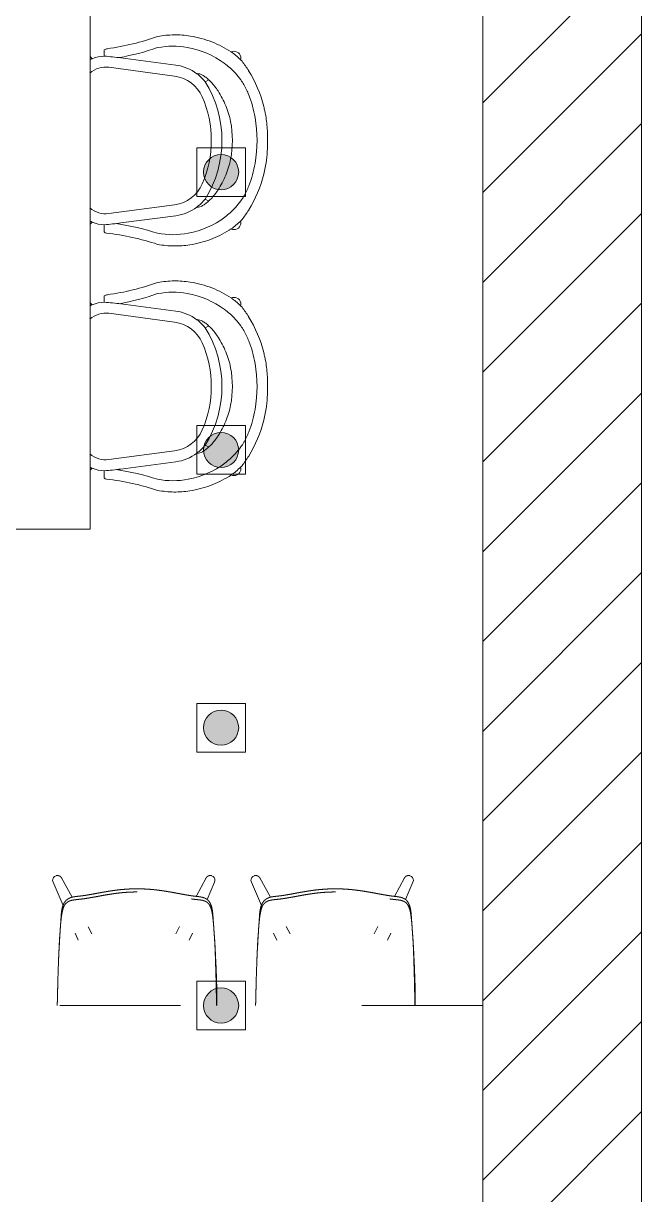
# Model space of a CAD drawing. Header units: millimetres. Extents: x 1680 to 166026, y 35966 to 91121.
# Drawn here: x 130792 to 132350, y 48189 to 51140 of the extents above; entities that cross this region are included whole.
import ezdxf

# ---------------------------------------------------------------- set-up
doc = ezdxf.new("R2010")
doc.units = ezdxf.units.MM
doc.linetypes.add('IMPORT-ACAD_ISO03W100', pattern=[762, 304.8, -457.2])
for name, color, linetype, lineweight in [('A-GENM', 13, 'Continuous', 18), ('G-IMPT', 8, 'Continuous', 18), ('I-Furn', 252, 'Continuous', 13)]:
    doc.layers.add(name, color=color, linetype=linetype, lineweight=lineweight)

# ---------------------------------------------------------------- blocks, each defined once
blk = doc.blocks.new('plan')
at = {"color": 252, "lineweight": 20, "true_color": 0x939598}
for p, q in [((503332.1, -213712.2), (503332.1, -192512.2)), ((502932.1, -202172.2), (502932.1, -213312.2))]:
    blk.add_line(p, q, dxfattribs=at)
at = {"color": 252, "linetype": 'Continuous', "lineweight": 20, "true_color": 0x939598}
for p, q in [((502932.1, -208017.5), (503332.1, -207617.5)), ((502932.1, -208243.7), (503332.1, -207843.7)), ((502932.1, -208470), (503332.1, -208070)), ((502932.1, -208696.3), (503332.1, -208296.3)), ((502932.1, -208922.5), (503332.1, -208522.5)), ((502932.1, -209148.8), (503332.1, -208748.8)), ((502932.1, -209375.1), (503332.1, -208975.1)), ((502932.1, -209601.4), (503332.1, -209201.4)), ((502932.1, -209827.6), (503332.1, -209427.6)), ((502932.1, -210053.9), (503332.1, -209653.9)), ((502932.1, -210280.2), (503332.1, -209880.2)), ((502932.1, -210506.5), (503332.1, -210106.5)), ((502932.1, -210732.7), (503332.1, -210332.7)), ((502932.1, -210959), (503332.1, -210559))]:
    blk.add_line(p, q, dxfattribs=at)
at = {"layer": 'A-GENM', "color": 252, "linetype": 'IMPORT-ACAD_ISO03W100', "lineweight": 20, "true_color": 0x939598}
for p, q in [((501847.8, -209973.4), (501847.4, -209977.5)), ((501849.6, -209969.7), (501847.8, -209973.4)), ((501852.5, -209966.7), (501849.6, -209969.7)), ((501856.2, -209965), (501852.5, -209966.7)), ((502251.8, -209966.7), (502248, -209965)), ((502254.7, -209969.7), (502251.8, -209966.7)), ((502256.4, -209973.4), (502254.7, -209969.7)), ((502256.8, -209977.5), (502256.4, -209973.4)), ((502347.8, -209973.4), (502347.4, -209977.5)), ((502349.6, -209969.7), (502347.8, -209973.4)), ((502352.5, -209966.7), (502349.6, -209969.7)), ((502356.2, -209965), (502352.5, -209966.7)), ((502751.8, -209966.7), (502748, -209965)), ((502754.7, -209969.7), (502751.8, -209966.7)), ((502756.4, -209973.4), (502754.7, -209969.7)), ((502756.8, -209977.5), (502756.4, -209973.4)), ((501847.4, -209977.5), (501848.5, -209981.5)), ((502255.8, -209981.5), (502256.8, -209977.5)), ((502347.4, -209977.5), (502348.5, -209981.5)), ((502755.8, -209981.5), (502756.8, -209977.5)), ((502932.1, -210292.2), (500632.1, -210292.2))]:
    blk.add_line(p, q, dxfattribs=at)
for points, knots in [([(501856.2, -209965), (501857.6, -209964.6), (501859.7, -209964.4), (501862.4, -209964.9), (501864.4, -209965.6), (501866.2, -209966.6), (501867.8, -209967.9), (501869.2, -209969.5), (501869.9, -209970.7), (501870.1, -209971.4)], [0, 0, 0, 0, 0.1111111, 0.1666667, 0.2222222, 0.2777778, 0.3333333, 0.3888889, 0.4444444, 0.4444444, 0.4444444, 0.4444444]), ([(502234.1, -209971.4), (502234.4, -209970.7), (502235.1, -209969.5), (502236.4, -209967.9), (502238.1, -209966.6), (502239.9, -209965.6), (502241.8, -209964.9), (502244.6, -209964.4), (502246.7, -209964.6), (502248, -209965)], [0.5555556, 0.5555556, 0.5555556, 0.5555556, 0.6111111, 0.6666667, 0.7222222, 0.7777778, 0.8333333, 0.8888889, 1, 1, 1, 1]), ([(502356.2, -209965), (502357.6, -209964.6), (502359.7, -209964.4), (502362.4, -209964.9), (502364.4, -209965.6), (502366.2, -209966.6), (502367.8, -209967.9), (502369.2, -209969.5), (502369.9, -209970.7), (502370.1, -209971.4)], [0, 0, 0, 0, 0.1111111, 0.1666667, 0.2222222, 0.2777778, 0.3333333, 0.3888889, 0.4444444, 0.4444444, 0.4444444, 0.4444444]), ([(502734.1, -209971.4), (502734.4, -209970.7), (502735.1, -209969.5), (502736.4, -209967.9), (502738.1, -209966.6), (502739.9, -209965.6), (502741.8, -209964.9), (502744.6, -209964.4), (502746.7, -209964.6), (502748, -209965)], [0.5555556, 0.5555556, 0.5555556, 0.5555556, 0.6111111, 0.6666667, 0.7222222, 0.7777778, 0.8333333, 0.8888889, 1, 1, 1, 1]), ([(501867, -210097.3), (501867, -210096.9), (501867.2, -210094.4), (501867.5, -210089.8), (501867.9, -210083.4), (501868.3, -210077.4), (501868.7, -210071.4), (501869, -210065), (501869.6, -210058.6), (501870.4, -210052.4), (501871.5, -210047), (501872.8, -210042.1), (501874.4, -210038), (501876.1, -210034.4), (501877.9, -210031.5), (501879.8, -210029.2), (501881.7, -210027.2), (501883.3, -210025.8), (501884.5, -210024.8), (501885.7, -210023.9), (501887.3, -210022.9), (501888.8, -210022.1), (501890, -210021.5), (501891, -210021.1), (501892, -210020.7), (501893.3, -210020.2), (501894.9, -210019.7), (501897, -210019.1), (501899.2, -210018.6), (501901.6, -210018.2), (501904.1, -210017.8), (501906.4, -210017.5), (501908.3, -210017.3), (501909.8, -210017.1), (501911.3, -210017), (501913.4, -210016.7), (501916.1, -210016.4), (501919.6, -210016), (501923.3, -210015.6), (501927.4, -210015), (501931.7, -210014.3), (501936.3, -210013.5), (501940.3, -210012.8), (501943.6, -210012.3), (501947, -210011.7), (501951.5, -210010.9), (501956.1, -210010), (501959.8, -210009.3), (501962.6, -210008.8), (501965.4, -210008.3), (501969.2, -210007.6), (501974.1, -210006.7), (501979, -210005.8), (501983, -210005.2), (501986, -210004.7), (501989, -210004.2), (501993.1, -210003.5), (501998.1, -210002.8), (502004.3, -210001.9), (502010.5, -210001.1), (502016.7, -210000.4), (502025, -209999.6), (502035.4, -209998.8), (502047.9, -209998.2), (502056.2, -209998.1), (502060.4, -209998.1)], [0.5819017, 0.5819017, 0.5819017, 0.5819017, 0.5833333, 0.5909091, 0.5984848, 0.6060606, 0.6136364, 0.6212121, 0.6287879, 0.6363636, 0.6439394, 0.6515152, 0.6590909, 0.6666667, 0.6742424, 0.6818182, 0.6893939, 0.6969697, 0.7007576, 0.7045455, 0.7121212, 0.719697, 0.7234848, 0.7272727, 0.7310606, 0.7348485, 0.7424242, 0.75, 0.7575758, 0.7651515, 0.7727273, 0.780303, 0.7840909, 0.7878788, 0.7916667, 0.7954545, 0.8030303, 0.8106061, 0.8181818, 0.8257576, 0.8333333, 0.8409091, 0.8484848, 0.8522727, 0.8560606, 0.8636364, 0.8712121, 0.875, 0.8787879, 0.8825758, 0.8863636, 0.8939394, 0.9015152, 0.905303, 0.9090909, 0.9128788, 0.9166667, 0.9242424, 0.9318182, 0.9393939, 0.9469697, 0.9545455, 0.969697, 0.9848485, 1, 1, 1, 1]), ([(502060.4, -209998.1), (502064.9, -209998.1), (502073.7, -209998.3), (502087, -209998.9), (502098.1, -209999.8), (502106.9, -210000.7), (502113.5, -210001.5), (502120.1, -210002.4), (502126.6, -210003.3), (502132, -210004.1), (502136.3, -210004.8), (502139.5, -210005.4), (502142.6, -210005.9), (502146.8, -210006.6), (502152, -210007.6), (502157.1, -210008.5), (502161.1, -210009.3), (502164, -210009.8), (502167, -210010.3), (502170.8, -210011.1), (502175.5, -210011.9), (502181, -210012.9), (502186.1, -210013.8), (502190.8, -210014.6), (502195.2, -210015.3), (502198.7, -210015.8), (502201.3, -210016.2), (502203.8, -210016.5), (502206.7, -210016.9), (502210, -210017.2), (502212.6, -210017.5), (502214.6, -210017.7), (502216, -210017.9), (502217.4, -210018.1), (502219.2, -210018.4), (502221.3, -210018.7), (502223.3, -210019.1), (502224.8, -210019.4), (502226, -210019.7), (502227.1, -210020), (502228.5, -210020.5), (502230.3, -210021.1), (502231.9, -210021.9), (502233.2, -210022.6), (502234.2, -210023.2), (502235.2, -210023.8), (502236.6, -210024.7), (502238.2, -210026), (502240.2, -210027.8), (502242.1, -210030.1), (502244, -210033.1), (502246.4, -210037.9), (502248.7, -210044.2), (502250.2, -210052.1), (502251, -210058.7), (502251.6, -210065.5), (502252.1, -210072.2), (502252.5, -210078.5), (502252.9, -210084.4), (502253.1, -210088.2), (502253.2, -210089.9)], [0, 0, 0, 0, 0.016129, 0.0322581, 0.0483871, 0.0564516, 0.0645161, 0.0725806, 0.0806452, 0.0887097, 0.0927419, 0.0967742, 0.1008065, 0.1048387, 0.1129032, 0.1209677, 0.125, 0.1290323, 0.1330645, 0.1370968, 0.1451613, 0.1532258, 0.1612903, 0.1693548, 0.1774194, 0.1854839, 0.1895161, 0.1935484, 0.2016129, 0.2096774, 0.2177419, 0.2217742, 0.2258065, 0.2298387, 0.233871, 0.2419355, 0.25, 0.2540323, 0.2580645, 0.2620968, 0.266129, 0.2741935, 0.2822581, 0.2862903, 0.2903226, 0.2943548, 0.2983871, 0.3064516, 0.3145161, 0.3225806, 0.3306452, 0.3387097, 0.3548387, 0.3629032, 0.3709677, 0.3790323, 0.3870968, 0.3951613, 0.4032258, 0.4095603, 0.4095603, 0.4095603, 0.4095603]), ([(502367, -210097.3), (502367, -210096.9), (502367.2, -210094.4), (502367.5, -210089.8), (502367.9, -210083.4), (502368.3, -210077.4), (502368.7, -210071.4), (502369, -210065), (502369.6, -210058.6), (502370.4, -210052.4), (502371.5, -210047), (502372.8, -210042.1), (502374.4, -210038), (502376.1, -210034.4), (502377.9, -210031.5), (502379.8, -210029.2), (502381.7, -210027.2), (502383.3, -210025.8), (502384.5, -210024.8), (502385.7, -210023.9), (502387.3, -210022.9), (502388.8, -210022.1), (502390, -210021.5), (502391, -210021.1), (502392, -210020.7), (502393.3, -210020.2), (502394.9, -210019.7), (502397, -210019.1), (502399.2, -210018.6), (502401.6, -210018.2), (502404.1, -210017.8), (502406.4, -210017.5), (502408.3, -210017.3), (502409.8, -210017.1), (502411.3, -210017), (502413.4, -210016.7), (502416.1, -210016.4), (502419.6, -210016), (502423.3, -210015.6), (502427.4, -210015), (502431.7, -210014.3), (502436.3, -210013.5), (502440.3, -210012.8), (502443.6, -210012.3), (502447, -210011.7), (502451.5, -210010.9), (502456.1, -210010), (502459.8, -210009.3), (502462.6, -210008.8), (502465.4, -210008.3), (502469.2, -210007.6), (502474.1, -210006.7), (502479, -210005.8), (502483, -210005.2), (502486, -210004.7), (502489, -210004.2), (502493.1, -210003.5), (502498.1, -210002.8), (502504.3, -210001.9), (502510.5, -210001.1), (502516.7, -210000.4), (502525, -209999.6), (502535.4, -209998.8), (502547.9, -209998.2), (502556.2, -209998.1), (502560.4, -209998.1)], [0.5819017, 0.5819017, 0.5819017, 0.5819017, 0.5833333, 0.5909091, 0.5984848, 0.6060606, 0.6136364, 0.6212121, 0.6287879, 0.6363636, 0.6439394, 0.6515152, 0.6590909, 0.6666667, 0.6742424, 0.6818182, 0.6893939, 0.6969697, 0.7007576, 0.7045455, 0.7121212, 0.719697, 0.7234848, 0.7272727, 0.7310606, 0.7348485, 0.7424242, 0.75, 0.7575758, 0.7651515, 0.7727273, 0.780303, 0.7840909, 0.7878788, 0.7916667, 0.7954545, 0.8030303, 0.8106061, 0.8181818, 0.8257576, 0.8333333, 0.8409091, 0.8484848, 0.8522727, 0.8560606, 0.8636364, 0.8712121, 0.875, 0.8787879, 0.8825758, 0.8863636, 0.8939394, 0.9015152, 0.905303, 0.9090909, 0.9128788, 0.9166667, 0.9242424, 0.9318182, 0.9393939, 0.9469697, 0.9545455, 0.969697, 0.9848485, 1, 1, 1, 1]), ([(502560.4, -209998.1), (502564.9, -209998.1), (502573.7, -209998.3), (502587, -209998.9), (502598.1, -209999.8), (502606.9, -210000.7), (502613.5, -210001.5), (502620.1, -210002.4), (502626.6, -210003.3), (502632, -210004.1), (502636.3, -210004.8), (502639.5, -210005.4), (502642.6, -210005.9), (502646.8, -210006.6), (502652, -210007.6), (502657.1, -210008.5), (502661.1, -210009.3), (502664, -210009.8), (502667, -210010.3), (502670.8, -210011.1), (502675.5, -210011.9), (502681, -210012.9), (502686.1, -210013.8), (502690.8, -210014.6), (502695.2, -210015.3), (502698.7, -210015.8), (502701.3, -210016.2), (502703.8, -210016.5), (502706.7, -210016.9), (502710, -210017.2), (502712.6, -210017.5), (502714.6, -210017.7), (502716, -210017.9), (502717.4, -210018.1), (502719.2, -210018.4), (502721.3, -210018.7), (502723.3, -210019.1), (502724.8, -210019.4), (502726, -210019.7), (502727.1, -210020), (502728.5, -210020.5), (502730.3, -210021.1), (502731.9, -210021.9), (502733.2, -210022.6), (502734.2, -210023.2), (502735.2, -210023.8), (502736.6, -210024.7), (502738.2, -210026), (502740.2, -210027.8), (502742.1, -210030.1), (502744, -210033.1), (502746.4, -210037.9), (502748.7, -210044.2), (502750.2, -210052.1), (502751, -210058.7), (502751.6, -210065.5), (502752.1, -210072.2), (502752.5, -210078.5), (502752.9, -210084.4), (502753.1, -210088.2), (502753.2, -210089.9)], [0, 0, 0, 0, 0.016129, 0.0322581, 0.0483871, 0.0564516, 0.0645161, 0.0725806, 0.0806452, 0.0887097, 0.0927419, 0.0967742, 0.1008065, 0.1048387, 0.1129032, 0.1209677, 0.125, 0.1290323, 0.1330645, 0.1370968, 0.1451613, 0.1532258, 0.1612903, 0.1693548, 0.1774194, 0.1854839, 0.1895161, 0.1935484, 0.2016129, 0.2096774, 0.2177419, 0.2217742, 0.2258065, 0.2298387, 0.233871, 0.2419355, 0.25, 0.2540323, 0.2580645, 0.2620968, 0.266129, 0.2741935, 0.2822581, 0.2862903, 0.2903226, 0.2943548, 0.2983871, 0.3064516, 0.3145161, 0.3225806, 0.3306452, 0.3387097, 0.3548387, 0.3629032, 0.3709677, 0.3790323, 0.3870968, 0.3951613, 0.4032258, 0.4095603, 0.4095603, 0.4095603, 0.4095603]), ([(502060.4, -210006), (502056.3, -210006), (502048, -210006.2), (502035.7, -210006.7), (502025.4, -210007.5), (502017.2, -210008.4), (502012.1, -210008.9), (502008.1, -210009.4), (502004, -210010), (501999, -210010.7), (501994, -210011.5), (501990, -210012.1), (501987, -210012.6), (501984.1, -210013.1), (501980.2, -210013.7), (501975.3, -210014.6), (501970.5, -210015.5), (501967.2, -210016.1), (501965.4, -210016.4), (501963.5, -210016.8), (501961.2, -210017.2), (501957.5, -210017.9), (501953, -210018.7), (501947.7, -210019.6), (501942.7, -210020.5), (501937.9, -210021.4), (501933.2, -210022.1), (501928.8, -210022.8), (501924.6, -210023.4), (501920.7, -210023.9), (501917, -210024.3), (501914.1, -210024.6), (501911.9, -210024.8), (501910.3, -210025), (501908.8, -210025.2), (501906.8, -210025.4), (501904.4, -210025.6), (501902.2, -210025.9), (501900.5, -210026.2), (501899.3, -210026.4), (501898.1, -210026.6), (501896.6, -210026.9), (501894.8, -210027.3), (501893.1, -210027.8), (501891.7, -210028.2), (501890.7, -210028.6), (501889.8, -210029), (501888.5, -210029.5), (501887, -210030.3), (501885.5, -210031.2), (501884.3, -210032.1), (501883.4, -210032.8), (501882.5, -210033.6), (501881.2, -210034.7), (501879.7, -210036.3), (501877.9, -210038.6), (501876.2, -210041.5), (501874.7, -210045.4), (501873.3, -210050), (501872, -210055.2), (501870.9, -210060.6), (501869.9, -210066.3), (501869.1, -210072.5), (501868.5, -210078.8), (501867.8, -210085), (501867.3, -210091.2), (501866.7, -210099.4), (501866.1, -210109.7), (501865.3, -210121.8), (501864.6, -210133.9), (501864.1, -210146.2), (501863.4, -210162.7), (501862.6, -210183.2), (501861.9, -210207.8), (501861.4, -210228.3), (501861, -210244.5), (501860.7, -210256.7), (501860.4, -210266.9), (501860.2, -210275), (501860.1, -210281.2), (501860, -210286.9), (501859.9, -210290.6), (501859.9, -210292.2)], [0, 0, 0, 0, 0.0151515, 0.030303, 0.0454545, 0.0530303, 0.0606061, 0.0643939, 0.0681818, 0.0757576, 0.0833333, 0.0871212, 0.0909091, 0.094697, 0.0984848, 0.1060606, 0.1136364, 0.1174242, 0.1193182, 0.1212121, 0.125, 0.1287879, 0.1363636, 0.1439394, 0.1515152, 0.1590909, 0.1666667, 0.1742424, 0.1818182, 0.1893939, 0.1969697, 0.2045455, 0.2083333, 0.2121212, 0.2159091, 0.219697, 0.2272727, 0.2348485, 0.2386364, 0.2424242, 0.2462121, 0.25, 0.2575758, 0.2651515, 0.2689394, 0.2727273, 0.2765152, 0.280303, 0.2878788, 0.2954545, 0.2992424, 0.3030303, 0.3068182, 0.3106061, 0.3181818, 0.3257576, 0.3333333, 0.3409091, 0.3484848, 0.3560606, 0.3636364, 0.3712121, 0.3787879, 0.3863636, 0.3939394, 0.4015152, 0.4090909, 0.4242424, 0.4393939, 0.4545455, 0.469697, 0.4848485, 0.5151515, 0.5454545, 0.5757576, 0.5909091, 0.6060606, 0.6212121, 0.6287879, 0.6363636, 0.6439394, 0.6496598, 0.6496598, 0.6496598, 0.6496598]), ([(502260.8, -210292.2), (502260.8, -210291.1), (502260.8, -210287.7), (502260.7, -210282.2), (502260.5, -210273.4), (502260.2, -210262.5), (502260, -210249.4), (502259.6, -210232), (502259, -210210.2), (502258.2, -210184), (502257.5, -210162.3), (502256.8, -210144.7), (502256.2, -210131.5), (502255.3, -210118.2), (502254.3, -210105), (502253.7, -210094.4), (502253, -210085.9), (502252.4, -210079.6), (502251.6, -210072.9), (502250.8, -210066.1), (502249.9, -210059.6), (502248.7, -210053.8), (502247.3, -210048.8), (502245.6, -210044.3), (502244.1, -210041.1), (502242.9, -210038.8), (502242, -210037.3), (502241.1, -210036), (502239.9, -210034.6), (502238.3, -210033.2), (502236.7, -210032.1), (502235.4, -210031.2), (502234.4, -210030.6), (502233.4, -210030.1), (502232.1, -210029.4), (502230.4, -210028.7), (502228.7, -210028.1), (502227.2, -210027.7), (502226.1, -210027.4), (502224.9, -210027.1), (502223.3, -210026.8), (502221.2, -210026.4), (502219, -210026.1), (502217.1, -210025.9), (502215.7, -210025.8), (502214.1, -210025.6), (502212, -210025.4), (502209.3, -210025.1), (502205.8, -210024.7), (502202, -210024.3), (502198, -210023.7), (502193.7, -210023.1), (502189.2, -210022.4), (502184.5, -210021.6), (502179.4, -210020.7), (502173.9, -210019.7), (502169.3, -210018.9), (502165.5, -210018.2), (502162.6, -210017.6), (502159.7, -210017.1), (502155.7, -210016.4), (502150.7, -210015.4), (502145.6, -210014.5), (502141.5, -210013.8), (502138.4, -210013.3), (502135.2, -210012.7), (502131, -210012), (502125.7, -210011.2), (502119.3, -210010.3), (502112.8, -210009.4), (502106.3, -210008.6), (502097.6, -210007.7), (502086.7, -210006.8), (502073.6, -210006.2), (502064.8, -210006.1), (502060.4, -210006)], [0.3505219, 0.3505219, 0.3505219, 0.3505219, 0.3548387, 0.3629032, 0.3709677, 0.3870968, 0.4032258, 0.4193548, 0.4516129, 0.483871, 0.516129, 0.5322581, 0.5483871, 0.5645161, 0.5806452, 0.5967742, 0.6048387, 0.6129032, 0.6209677, 0.6290323, 0.6370968, 0.6451613, 0.6532258, 0.6612903, 0.6693548, 0.6733871, 0.6774194, 0.6814516, 0.6854839, 0.6935484, 0.7016129, 0.7056452, 0.7096774, 0.7137097, 0.7177419, 0.7258065, 0.733871, 0.7379032, 0.7419355, 0.7459677, 0.75, 0.7580645, 0.766129, 0.7701613, 0.7741935, 0.7782258, 0.7822581, 0.7903226, 0.7983871, 0.8064516, 0.8145161, 0.8225806, 0.8306452, 0.8387097, 0.8467742, 0.8548387, 0.8629032, 0.8669355, 0.8709677, 0.875, 0.8790323, 0.8870968, 0.8951613, 0.8991935, 0.9032258, 0.9072581, 0.9112903, 0.9193548, 0.9274194, 0.9354839, 0.9435484, 0.9516129, 0.9677419, 0.983871, 1, 1, 1, 1]), ([(502560.4, -210006), (502556.3, -210006), (502548, -210006.2), (502535.7, -210006.7), (502525.4, -210007.5), (502517.2, -210008.4), (502512.1, -210008.9), (502508.1, -210009.4), (502504, -210010), (502499, -210010.7), (502494, -210011.5), (502490, -210012.1), (502487, -210012.6), (502484.1, -210013.1), (502480.2, -210013.7), (502475.3, -210014.6), (502470.5, -210015.5), (502467.2, -210016.1), (502465.4, -210016.4), (502463.5, -210016.8), (502461.2, -210017.2), (502457.5, -210017.9), (502453, -210018.7), (502447.7, -210019.6), (502442.7, -210020.5), (502437.9, -210021.4), (502433.2, -210022.1), (502428.8, -210022.8), (502424.6, -210023.4), (502420.7, -210023.9), (502417, -210024.3), (502414.1, -210024.6), (502411.9, -210024.8), (502410.3, -210025), (502408.8, -210025.2), (502406.8, -210025.4), (502404.4, -210025.6), (502402.2, -210025.9), (502400.5, -210026.2), (502399.3, -210026.4), (502398.1, -210026.6), (502396.6, -210026.9), (502394.8, -210027.3), (502393.1, -210027.8), (502391.7, -210028.2), (502390.7, -210028.6), (502389.8, -210029), (502388.5, -210029.5), (502387, -210030.3), (502385.5, -210031.2), (502384.3, -210032.1), (502383.4, -210032.8), (502382.5, -210033.6), (502381.2, -210034.7), (502379.7, -210036.3), (502377.9, -210038.6), (502376.2, -210041.5), (502374.7, -210045.4), (502373.3, -210050), (502372, -210055.2), (502370.9, -210060.6), (502369.9, -210066.3), (502369.1, -210072.5), (502368.5, -210078.8), (502367.8, -210085), (502367.3, -210091.2), (502366.7, -210099.4), (502366.1, -210109.7), (502365.3, -210121.8), (502364.6, -210133.9), (502364.1, -210146.2), (502363.4, -210162.7), (502362.6, -210183.2), (502361.9, -210207.8), (502361.4, -210228.3), (502361, -210244.5), (502360.7, -210256.7), (502360.4, -210266.9), (502360.2, -210275), (502360.1, -210281.2), (502360, -210286.9), (502359.9, -210290.6), (502359.9, -210292.2)], [0, 0, 0, 0, 0.0151515, 0.030303, 0.0454545, 0.0530303, 0.0606061, 0.0643939, 0.0681818, 0.0757576, 0.0833333, 0.0871212, 0.0909091, 0.094697, 0.0984848, 0.1060606, 0.1136364, 0.1174242, 0.1193182, 0.1212121, 0.125, 0.1287879, 0.1363636, 0.1439394, 0.1515152, 0.1590909, 0.1666667, 0.1742424, 0.1818182, 0.1893939, 0.1969697, 0.2045455, 0.2083333, 0.2121212, 0.2159091, 0.219697, 0.2272727, 0.2348485, 0.2386364, 0.2424242, 0.2462121, 0.25, 0.2575758, 0.2651515, 0.2689394, 0.2727273, 0.2765152, 0.280303, 0.2878788, 0.2954545, 0.2992424, 0.3030303, 0.3068182, 0.3106061, 0.3181818, 0.3257576, 0.3333333, 0.3409091, 0.3484848, 0.3560606, 0.3636364, 0.3712121, 0.3787879, 0.3863636, 0.3939394, 0.4015152, 0.4090909, 0.4242424, 0.4393939, 0.4545455, 0.469697, 0.4848485, 0.5151515, 0.5454545, 0.5757576, 0.5909091, 0.6060606, 0.6212121, 0.6287879, 0.6363636, 0.6439394, 0.6496598, 0.6496598, 0.6496598, 0.6496598]), ([(502760.8, -210292.2), (502760.8, -210291.1), (502760.8, -210287.7), (502760.7, -210282.2), (502760.5, -210273.4), (502760.2, -210262.5), (502760, -210249.4), (502759.6, -210232), (502759, -210210.2), (502758.2, -210184), (502757.5, -210162.3), (502756.8, -210144.7), (502756.2, -210131.5), (502755.3, -210118.2), (502754.3, -210105), (502753.7, -210094.4), (502753, -210085.9), (502752.4, -210079.6), (502751.6, -210072.9), (502750.8, -210066.1), (502749.9, -210059.6), (502748.7, -210053.8), (502747.3, -210048.8), (502745.6, -210044.3), (502744.1, -210041.1), (502742.9, -210038.8), (502742, -210037.3), (502741.1, -210036), (502739.9, -210034.6), (502738.3, -210033.2), (502736.7, -210032.1), (502735.4, -210031.2), (502734.4, -210030.6), (502733.4, -210030.1), (502732.1, -210029.4), (502730.4, -210028.7), (502728.7, -210028.1), (502727.2, -210027.7), (502726.1, -210027.4), (502724.9, -210027.1), (502723.3, -210026.8), (502721.2, -210026.4), (502719, -210026.1), (502717.1, -210025.9), (502715.7, -210025.8), (502714.1, -210025.6), (502712, -210025.4), (502709.3, -210025.1), (502705.8, -210024.7), (502702, -210024.3), (502698, -210023.7), (502693.7, -210023.1), (502689.2, -210022.4), (502684.5, -210021.6), (502679.4, -210020.7), (502673.9, -210019.7), (502669.3, -210018.9), (502665.5, -210018.2), (502662.6, -210017.6), (502659.7, -210017.1), (502655.7, -210016.4), (502650.7, -210015.4), (502645.6, -210014.5), (502641.5, -210013.8), (502638.4, -210013.3), (502635.2, -210012.7), (502631, -210012), (502625.7, -210011.2), (502619.3, -210010.3), (502612.8, -210009.4), (502606.3, -210008.6), (502597.6, -210007.7), (502586.7, -210006.8), (502573.6, -210006.2), (502564.8, -210006.1), (502560.4, -210006)], [0.3505219, 0.3505219, 0.3505219, 0.3505219, 0.3548387, 0.3629032, 0.3709677, 0.3870968, 0.4032258, 0.4193548, 0.4516129, 0.483871, 0.516129, 0.5322581, 0.5483871, 0.5645161, 0.5806452, 0.5967742, 0.6048387, 0.6129032, 0.6209677, 0.6290323, 0.6370968, 0.6451613, 0.6532258, 0.6612903, 0.6693548, 0.6733871, 0.6774194, 0.6814516, 0.6854839, 0.6935484, 0.7016129, 0.7056452, 0.7096774, 0.7137097, 0.7177419, 0.7258065, 0.733871, 0.7379032, 0.7419355, 0.7459677, 0.75, 0.7580645, 0.766129, 0.7701613, 0.7741935, 0.7782258, 0.7822581, 0.7903226, 0.7983871, 0.8064516, 0.8145161, 0.8225806, 0.8306452, 0.8387097, 0.8467742, 0.8548387, 0.8629032, 0.8669355, 0.8709677, 0.875, 0.8790323, 0.8870968, 0.8951613, 0.8991935, 0.9032258, 0.9072581, 0.9112903, 0.9193548, 0.9274194, 0.9354839, 0.9435484, 0.9516129, 0.9677419, 0.983871, 1, 1, 1, 1]), ([(501859.2, -210292.3), (501859.2, -210291), (501859.3, -210287.6), (501859.4, -210282.1), (501859.5, -210275.7), (501859.7, -210269.5), (501859.9, -210261.3), (501860.2, -210251.1), (501860.5, -210238.7), (501860.9, -210222.1), (501861.6, -210201.4), (501862.3, -210180.7), (501863, -210164.1), (501863.6, -210151.6), (501864.2, -210139), (501864.8, -210126.6), (501865.5, -210117), (501865.9, -210111.4), (501866, -210109.8)], [0.3440701, 0.3440701, 0.3440701, 0.3440701, 0.3484848, 0.3560606, 0.3636364, 0.3712121, 0.3787879, 0.3939394, 0.4090909, 0.4242424, 0.4545455, 0.4848485, 0.5, 0.5151515, 0.530303, 0.5454545, 0.5606061, 0.5666753, 0.5666753, 0.5666753, 0.5666753]), ([(502255.4, -210118.3), (502255.5, -210120.3), (502256, -210126.9), (502256.6, -210137.7), (502257.4, -210150.9), (502258, -210164.2), (502258.6, -210177.5), (502259.3, -210190.7), (502260, -210208.2), (502260.8, -210225.9), (502261.1, -210243.6), (502261.2, -210256.9), (502261.4, -210268), (502261.5, -210276.8), (502261.5, -210283.4), (502261.6, -210288.6), (502261.6, -210291.5), (502261.6, -210292.2)], [0.4440972, 0.4440972, 0.4440972, 0.4440972, 0.4516129, 0.4677419, 0.483871, 0.5, 0.516129, 0.5322581, 0.5483871, 0.5806452, 0.5967742, 0.6129032, 0.6290323, 0.6370968, 0.6451613, 0.6532258, 0.6558587, 0.6558587, 0.6558587, 0.6558587]), ([(502359.2, -210292.3), (502359.2, -210291), (502359.3, -210287.6), (502359.4, -210282.1), (502359.5, -210275.7), (502359.7, -210269.5), (502359.9, -210261.3), (502360.2, -210251.1), (502360.5, -210238.7), (502360.9, -210222.1), (502361.6, -210201.4), (502362.3, -210180.7), (502363, -210164.1), (502363.6, -210151.6), (502364.2, -210139), (502364.8, -210126.6), (502365.5, -210117), (502365.9, -210111.4), (502366, -210109.8)], [0.3440701, 0.3440701, 0.3440701, 0.3440701, 0.3484848, 0.3560606, 0.3636364, 0.3712121, 0.3787879, 0.3939394, 0.4090909, 0.4242424, 0.4545455, 0.4848485, 0.5, 0.5151515, 0.530303, 0.5454545, 0.5606061, 0.5666753, 0.5666753, 0.5666753, 0.5666753]), ([(502755.4, -210118.3), (502755.5, -210120.3), (502756, -210126.9), (502756.6, -210137.7), (502757.4, -210150.9), (502758, -210164.2), (502758.6, -210177.5), (502759.3, -210190.7), (502760, -210208.2), (502760.8, -210225.9), (502761.1, -210243.6), (502761.2, -210256.9), (502761.4, -210268), (502761.5, -210276.8), (502761.5, -210283.4), (502761.6, -210288.6), (502761.6, -210291.5), (502761.6, -210292.2)], [0.4440972, 0.4440972, 0.4440972, 0.4440972, 0.4516129, 0.4677419, 0.483871, 0.5, 0.516129, 0.5322581, 0.5483871, 0.5806452, 0.5967742, 0.6129032, 0.6290323, 0.6370968, 0.6451613, 0.6532258, 0.6558587, 0.6558587, 0.6558587, 0.6558587])]:
    blk.add_open_spline(points, degree=3, knots=knots, dxfattribs=at)
for points in [[(502254.9, -210111.7), (502254.9, -210112.5), (502255, -210113.4), (502255.1, -210114.2)], [(502754.9, -210111.7), (502754.9, -210112.5), (502755, -210113.4), (502755.1, -210114.2)]]:
    blk.add_open_spline(points, degree=3, dxfattribs=at)
at = {"layer": 'G-IMPT', "color": 252, "lineweight": 20, "true_color": 0x939598}
for p, q in [((501896.4, -210019.5), (501869.7, -209970.6)), ((502209.2, -210017.1), (502234.5, -209970.6)), ((502396.4, -210019.5), (502369.7, -209970.6)), ((502709.2, -210017.1), (502734.5, -209970.6)), ((501874.2, -210040.5), (501848.5, -209981.4)), ((502236.8, -210025), (502255.8, -209981.4)), ((502374.2, -210040.5), (502348.5, -209981.4)), ((502736.8, -210025), (502755.8, -209981.4)), ((501946.3, -210111.3), (501936.7, -210093.7)), ((502158, -210111.3), (502167.7, -210093.4)), ((502446.3, -210111.3), (502436.4, -210093.1)), ((502658, -210111.3), (502667.7, -210093.4)), ((501912.3, -210127.9), (501904.5, -210109.9)), ((502191.9, -210127.9), (502199.8, -210109.7)), ((502255.1, -210114.3), (502254.9, -210112.6)), ((502412.3, -210127.9), (502404.5, -210109.9)), ((502691.9, -210127.9), (502699.8, -210109.8)), ((502755.1, -210114.3), (502754.9, -210112.6))]:
    blk.add_line(p, q, dxfattribs=at)
at = {"layer": 'I-Furn', "color": 252, "lineweight": 20, "true_color": 0x939598}
for p, q in [((501942.1, -209092.2), (501942.1, -205892.2)), ((501942.1, -207901.1), (501947.1, -207906.3)), ((501977.8, -207899.8), (501977.8, -207884)), ((502019.6, -207904.1), (502158.4, -207922.4)), ((501989.4, -207927.9), (502155, -207950.2)), ((502232.1, -207964.3), (502240.9, -207959.4)), ((502240.9, -208265.1), (502232.1, -208260.2)), ((502155, -208274.3), (501989.4, -208296.6)), ((501947.1, -208318.2), (501942.1, -208323.4)), ((502019.6, -208320.3), (502158.4, -208302.1)), ((501977.8, -208342.9), (501977.8, -208324.7)), ((501942.1, -208521.1), (501947.1, -208526.3)), ((501977.8, -208519.8), (501977.8, -208504)), ((502019.6, -208524.1), (502158.4, -208542.4)), ((501989.4, -208547.9), (502155, -208570.2)), ((502232.1, -208584.3), (502240.9, -208579.4)), ((502240.9, -208885.1), (502232.1, -208880.2)), ((502155, -208894.3), (501989.4, -208916.6)), ((501947.1, -208938.2), (501942.1, -208943.4)), ((502019.6, -208940.3), (502158.4, -208922.1)), ((501977.8, -208962.9), (501977.8, -208944.7)), ((500842.1, -209092.2), (501942.1, -209092.2))]:
    blk.add_line(p, q, dxfattribs=at)
for centre, radius, start, end in [((501977.9, -207983), 82.6, 111.9085, 115.8125), ((501979.6, -207984), 84.2, 91.2466, 112.7534), ((501990.3, -207906.2), 25.5, 100.6526, 119.3474), ((501919, -208668.3), 770.7, 82.4955, 85.6206), ((502305, -207904.7), 17, 90, 115.2623), ((502305, -207904.7), 17, 344.9583, 90), ((502144, -208031.8), 110.3, 52.561, 82.4955), ((502071.3, -208103.8), 317.8, 13.9822, 31.7094), ((502127.6, -208052.7), 137, 40.2368, 52.4264), ((501993.2, -208112.3), 281.1, 328.2284, 31.7716), ((502071.3, -208103.8), 290.8, 9.8197, 21.3871), ((502024.3, -208112.2), 338.6, 350.1369, 9.8631), ((502071.3, -208120.6), 290.8, 338.6129, 350.1803), ((502071.3, -208120.6), 317.8, 328.3145, 346.0179), ((502143.5, -208188.3), 114.1, 306.2958, 320.9253), ((502144, -208192.7), 110.3, 277.5045, 307.439), ((501976.6, -208242), 81.5, 244.8141, 248.8221), ((501979.6, -208240.5), 84.2, 247.2466, 268.7534), ((501919, -207556.2), 770.7, 274.3794, 277.5045), ((502305, -208319.8), 17, 270, 15.0529), ((501983.9, -208338.2), 7.68, 217.4938, 263.5689), ((502305, -208319.8), 17, 244.8743, 270), ((501977.9, -208603), 82.6, 111.9085, 115.8125), ((501979.6, -208604), 84.2, 91.2466, 112.7534), ((501990.3, -208526.2), 25.5, 100.6526, 119.3474), ((501919, -209288.3), 770.7, 82.4955, 85.6206), ((502305, -208524.7), 17, 90, 115.2623), ((502305, -208524.7), 17, 344.9583, 90), ((502144, -208651.8), 110.3, 52.561, 82.4955), ((502071.3, -208723.8), 317.8, 13.9822, 31.7094), ((502127.6, -208672.7), 137, 40.2368, 52.4264), ((501993.2, -208732.3), 281.1, 328.2284, 31.7716), ((502071.3, -208723.8), 290.8, 9.8197, 21.3871), ((502024.3, -208732.2), 338.6, 350.1369, 9.8631), ((502071.3, -208740.6), 290.8, 338.6129, 350.1803), ((502071.3, -208740.6), 317.8, 328.3145, 346.0179), ((502143.5, -208808.3), 114.1, 306.2958, 320.9253), ((502144, -208812.7), 110.3, 277.5045, 307.439), ((501976.6, -208862), 81.5, 244.8141, 248.8221), ((501979.6, -208860.5), 84.2, 247.2466, 268.7534), ((501919, -208176.2), 770.7, 274.3794, 277.5045), ((502305, -208939.8), 17, 270, 15.0529), ((501983.9, -208958.2), 7.68, 217.4938, 263.5689), ((502305, -208939.8), 17, 244.8743, 270)]:
    blk.add_arc(centre, radius, start, end, dxfattribs=at)
for centre, major_axis, ratio, start_param, end_param in [((501714.4, -206933.7), (-500, 899.1), 0.784664, 2.880412, 3.003047), ((502125.7, -208226), (-59.8, -348.3), 0.757502, 3.136028, 3.414538), ((502073.5, -208256.4), (-168.7, -361.1), 0.743443, 2.993232, 3.336545), ((502307.1, -208003.3), (-65.8, 124.7), 0.478878, 5.28635, 5.553778), ((501981.4, -207987.4), (0, 60), 0.999391, 6.149492, 7.0131), ((502032.3, -208322.5), (-201.9, -432), 0.743519, 2.939079, 2.99149), ((502287.6, -208039.4), (-47, 125.6), 0.50749, 5.196569, 5.557448), ((502143.2, -208038.3), (0, 88.9), 0.999391, 5.125335, 6.149492), ((501974.6, -208112.2), (0, 273.1), 0.999391, 4.299443, 5.125335), ((502100.2, -208112.2), (0, 221.7), 0.904663, 4.497359, 4.927436), ((502143.2, -208186.2), (0, 88.9), 0.999391, 3.275286, 4.299443), ((501981.4, -208237.1), (0, 60), 0.999391, 2.411678, 3.275286), ((502298.3, -208189.6), (-55.5, -122.1), 0.437253, 0.766862, 1.119102), ((501729.3, -209281.8), (-496.6, -886.1), 0.781135, 3.297719, 3.431062), ((502065.9, -207971.9), (-185.9, 352.5), 0.742648, 2.918083, 3.260684), ((502030, -207903.1), (-207.1, 429.5), 0.744468, 3.28815, 3.337551), ((502307.1, -208221.2), (-65.8, -124.7), 0.478878, 0.729407, 0.996835), ((502126.1, -207998.4), (-58.8, 348.5), 0.757664, 2.870727, 3.157591), ((501714.4, -207553.7), (-500, 899.1), 0.784664, 2.880412, 3.003047), ((502125.7, -208846), (-59.8, -348.3), 0.757502, 3.136028, 3.414538), ((502073.5, -208876.4), (-168.7, -361.1), 0.743443, 2.993232, 3.336545), ((502307.1, -208623.3), (-65.8, 124.7), 0.478878, 5.28635, 5.553778), ((501981.4, -208607.4), (0, 60), 0.999391, 6.149492, 7.0131), ((502032.3, -208942.5), (-201.9, -432), 0.743519, 2.939079, 2.99149), ((502287.6, -208659.4), (-47, 125.6), 0.50749, 5.196569, 5.557448), ((502143.2, -208658.3), (0, 88.9), 0.999391, 5.125335, 6.149492), ((501974.6, -208732.2), (0, 273.1), 0.999391, 4.299443, 5.125335), ((502100.2, -208732.2), (0, 221.7), 0.904663, 4.497359, 4.927436), ((502143.2, -208806.2), (0, 88.9), 0.999391, 3.275286, 4.299443), ((501981.4, -208857.1), (0, 60), 0.999391, 2.411678, 3.275286), ((502298.3, -208809.6), (-55.5, -122.1), 0.437253, 0.766862, 1.119102), ((501729.3, -209901.8), (-496.6, -886.1), 0.781135, 3.297719, 3.431062), ((502065.9, -208591.9), (-185.9, 352.5), 0.742648, 2.918083, 3.260684), ((502030, -208523.1), (-207.1, 429.5), 0.744468, 3.28815, 3.337551), ((502307.1, -208841.2), (-65.8, -124.7), 0.478878, 0.729407, 0.996835), ((502126.1, -208618.4), (-58.8, 348.5), 0.757664, 2.870727, 3.157591)]:
    blk.add_ellipse(centre, major_axis=major_axis, ratio=ratio, start_param=start_param, end_param=end_param, dxfattribs=at)
for points in [[(501985.6, -207881.1), (502007.4, -207878.1), (502050.4, -207869.9), (502091.8, -207857.6), (502112.2, -207850.4)], [(502112.2, -207850.4), (502126.1, -207847.8), (502153.7, -207845.1), (502181, -207847.1), (502194.5, -207849.3)], [(502194.5, -207849.3), (502213.5, -207852.4), (502249.8, -207862.2), (502282.4, -207879.1), (502297.8, -207889.3)], [(502321.5, -207909.1), (502322, -207909.7), (502323.2, -207910.9), (502324.4, -207912.1), (502325, -207912.8)], [(502325, -207912.8), (502328, -207916.5), (502333.7, -207924.2), (502339.1, -207932.5), (502341.7, -207936.8)], [(502211.1, -207944.2), (502212.2, -207943.8), (502215.1, -207943.8), (502221.4, -207945.7), (502229.1, -207949.9), (502234.7, -207954.1), (502237.5, -207956.5)], [(502237.5, -207956.5), (502240.7, -207959.2), (502247.1, -207965.2), (502256.3, -207975.9), (502261.9, -207983.7), (502264.5, -207987.7)], [(502264.5, -207987.7), (502268.4, -207993.6), (502275.4, -208005.6), (502284.4, -208024.6), (502291.4, -208044.4), (502294.8, -208058), (502296.2, -208064.9)], [(502379.7, -208027.1), (502380.6, -208030.8), (502382.4, -208038.3), (502383.9, -208045.8), (502384.6, -208049.6)], [(502384.6, -208049.6), (502385.7, -208056), (502387.5, -208068.8), (502388.5, -208081.7), (502388.8, -208088.1)], [(502388.8, -208088.1), (502389.2, -208095.9), (502389.7, -208111.3), (502389.3, -208126.8), (502388.9, -208134.5)], [(502388.9, -208134.5), (502388.7, -208139.4), (502388.1, -208149.2), (502387, -208158.9), (502386.3, -208163.7)], [(502296.2, -208159.5), (502294.8, -208166.5), (502291.4, -208180.1), (502284.4, -208199.9), (502275.4, -208218.9), (502268.4, -208230.9), (502264.5, -208236.8)], [(502386.3, -208163.7), (502385.5, -208169.4), (502383.7, -208180.6), (502381.1, -208191.9), (502379.7, -208197.4)], [(502264.5, -208236.8), (502261.9, -208240.8), (502256.3, -208248.6), (502247.1, -208259.3), (502240.7, -208265.3), (502237.5, -208268)], [(502211.1, -208280.3), (502212.2, -208280.7), (502215.1, -208280.7), (502221.4, -208278.7), (502229.1, -208274.6), (502234.7, -208270.4), (502237.5, -208268)], [(502341.7, -208287.6), (502339.2, -208291.9), (502333.8, -208300.3), (502328, -208308), (502325, -208311.7)], [(502325, -208311.7), (502324.4, -208312.4), (502323.2, -208313.6), (502322, -208314.8), (502321.5, -208315.4)], [(502112.1, -208374.1), (502091.4, -208367.2), (502049, -208355.5), (502005.3, -208348.3), (501983, -208345.8)], [(502292.3, -208338.7), (502277.4, -208348), (502246.1, -208363.4), (502211.6, -208372.4), (502193.6, -208375.3)], [(502297.8, -208335.2), (502296.9, -208335.8), (502295, -208337.1), (502293.2, -208338.2), (502292.3, -208338.7)], [(502193.6, -208375.3), (502180.2, -208377.5), (502153.2, -208379.4), (502125.9, -208376.6), (502112.1, -208374.1)], [(501985.6, -208501.1), (502007.4, -208498.1), (502050.4, -208489.9), (502091.8, -208477.6), (502112.2, -208470.4)], [(502112.2, -208470.4), (502126.1, -208467.8), (502153.7, -208465.1), (502181, -208467.1), (502194.5, -208469.3)], [(502194.5, -208469.3), (502213.5, -208472.4), (502249.8, -208482.2), (502282.4, -208499.1), (502297.8, -208509.3)], [(502321.5, -208529.1), (502322, -208529.7), (502323.2, -208530.9), (502324.4, -208532.1), (502325, -208532.8)], [(502325, -208532.8), (502328, -208536.5), (502333.7, -208544.2), (502339.1, -208552.5), (502341.7, -208556.8)], [(502211.1, -208564.2), (502212.2, -208563.8), (502215.1, -208563.8), (502221.4, -208565.7), (502229.1, -208569.9), (502234.7, -208574.1), (502237.5, -208576.5)], [(502237.5, -208576.5), (502240.7, -208579.2), (502247.1, -208585.2), (502256.3, -208595.9), (502261.9, -208603.7), (502264.5, -208607.7)], [(502264.5, -208607.7), (502268.4, -208613.6), (502275.4, -208625.6), (502284.4, -208644.6), (502291.4, -208664.4), (502294.8, -208678), (502296.2, -208684.9)], [(502379.7, -208647.1), (502380.6, -208650.8), (502382.4, -208658.3), (502383.9, -208665.8), (502384.6, -208669.6)], [(502384.6, -208669.6), (502385.7, -208676), (502387.5, -208688.8), (502388.5, -208701.7), (502388.8, -208708.1)], [(502388.8, -208708.1), (502389.2, -208715.9), (502389.7, -208731.3), (502389.3, -208746.8), (502388.9, -208754.5)], [(502388.9, -208754.5), (502388.7, -208759.4), (502388.1, -208769.2), (502387, -208778.9), (502386.3, -208783.7)], [(502296.2, -208779.5), (502294.8, -208786.5), (502291.4, -208800.1), (502284.4, -208819.9), (502275.4, -208838.9), (502268.4, -208850.9), (502264.5, -208856.8)], [(502386.3, -208783.7), (502385.5, -208789.4), (502383.7, -208800.6), (502381.1, -208811.9), (502379.7, -208817.4)], [(502264.5, -208856.8), (502261.9, -208860.8), (502256.3, -208868.6), (502247.1, -208879.3), (502240.7, -208885.3), (502237.5, -208888)], [(502211.1, -208900.3), (502212.2, -208900.7), (502215.1, -208900.7), (502221.4, -208898.7), (502229.1, -208894.6), (502234.7, -208890.4), (502237.5, -208888)], [(502341.7, -208907.6), (502339.2, -208911.9), (502333.8, -208920.3), (502328, -208928), (502325, -208931.7)], [(502325, -208931.7), (502324.4, -208932.4), (502323.2, -208933.6), (502322, -208934.8), (502321.5, -208935.4)], [(502112.1, -208994.1), (502091.4, -208987.2), (502049, -208975.5), (502005.3, -208968.3), (501983, -208965.8)], [(502292.3, -208958.7), (502277.4, -208968), (502246.1, -208983.4), (502211.6, -208992.4), (502193.6, -208995.3)], [(502297.8, -208955.2), (502296.9, -208955.8), (502295, -208957.1), (502293.2, -208958.2), (502292.3, -208958.7)], [(502193.6, -208995.3), (502180.2, -208997.5), (502153.2, -208999.4), (502125.9, -208996.6), (502112.1, -208994.1)]]:
    blk.add_open_spline(points, degree=3, dxfattribs=at)
for points in [[(502342.1, -207997.8), (502340.3, -207993.2), (502337.4, -207986.6), (502333.1, -207977.8), (502328.5, -207969.4), (502324.7, -207963.5), (502322.1, -207959.8)], [(502322.1, -208264.7), (502324.7, -208261), (502328.5, -208255.1), (502333.1, -208246.7), (502337.4, -208237.9), (502340.3, -208231.3), (502342.1, -208226.7)], [(502342.1, -208617.8), (502340.3, -208613.2), (502337.4, -208606.6), (502333.1, -208597.8), (502328.5, -208589.4), (502324.7, -208583.5), (502322.1, -208579.8)], [(502322.1, -208884.7), (502324.7, -208881), (502328.5, -208875.1), (502333.1, -208866.7), (502337.4, -208857.9), (502340.3, -208851.3), (502342.1, -208846.7)]]:
    blk.add_open_spline(points, degree=3, knots=[0, 0, 0, 0, 0.333333, 0.5, 0.666667, 1, 1, 1, 1], dxfattribs=at)
blk = doc.blocks.new('A$C513457DA')
at = {"lineweight": 13}
h = blk.add_hatch(color=20, dxfattribs=at)
h.set_gradient(color1=(255, 63, 0), one_color=1, tint=1, name='SPHERICAL')
h.paths.add_polyline_path([(0, 65.5, 1), (131.1, 65.5, 1)])
at = {"color": 7, "lineweight": 13}
blk.add_circle((65.5, 65.5, 13.2), 65.5, dxfattribs=at)
blk = doc.blocks.new('asdasdasda')
at = {"color": 7, "lineweight": 5}
blk.add_lwpolyline([(61.4, 61.4), (61.4, -61.4), (-61.4, -61.4), (-61.4, 61.4)], close=True, dxfattribs=at)
at = {"color": 7, "lineweight": 13, "xscale": -0.6762847886416495, "yscale": 0.6762847886416495, "zscale": 0.6762847886416495, "rotation": 180}
blk.add_blockref('A$C513457DA', (-44.3, 44.3, -9), dxfattribs=at)

msp = doc.modelspace()

# ---------------------------------------------------------------- block references
for name, p in [('plan', (-370982.2, 258957.2)), ('asdasdasda', (131290, 50765)), ('asdasdasda', (131290, 50065)), ('asdasdasda', (131290, 49365)), ('asdasdasda', (131290, 48665))]:
    msp.add_blockref(name, p)

doc.saveas('drawing.dxf')
